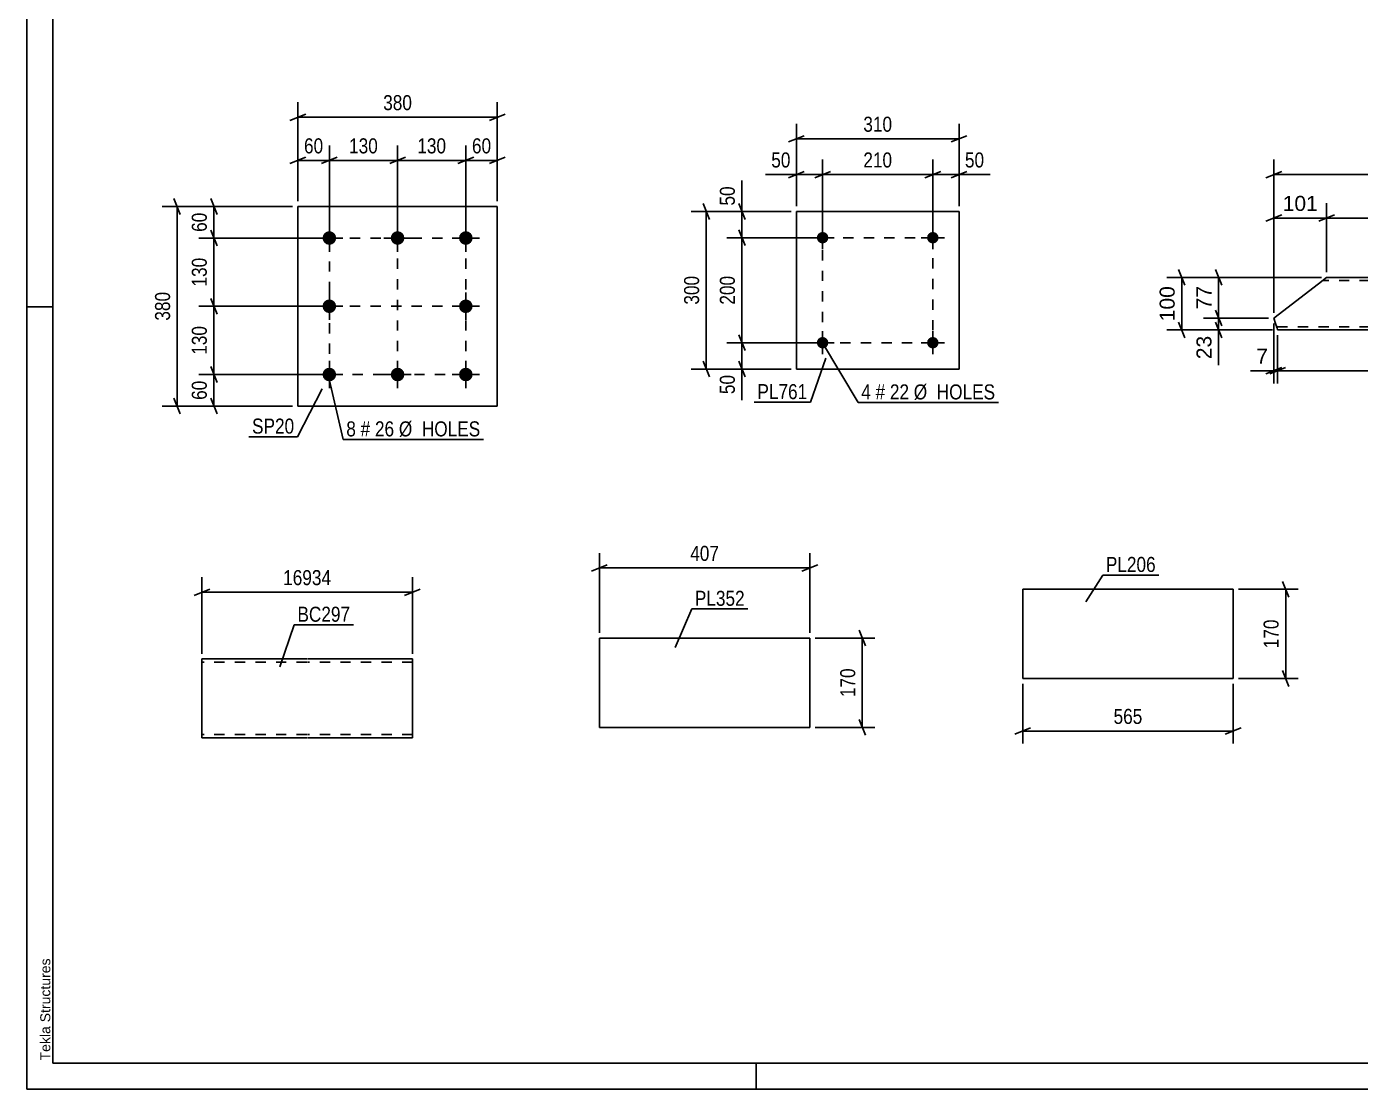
# Model space of a CAD drawing. Header units: millimetres. Extents: x 0 to 1189, y 0 to 841.
# Drawn here: x 0 to 254.1, y 0 to 202.4 of the extents above; entities that cross this region are included whole.
import ezdxf

# ---------------------------------------------------------------- set-up
doc = ezdxf.new("R2010")
doc.units = ezdxf.units.MM
doc.linetypes.add('DXK_LINE_DOT2', pattern=[3.9198, 1.9599, -1.9599])
doc.styles.add('Arial', font='ARIAL.TTF', dxfattribs={"height": 0.2})
doc.styles.add('Arial Narrow', font='ARIALN.TTF', dxfattribs={"height": 0.2})

# ---------------------------------------------------------------- blocks, each defined once
blk = doc.blocks.new('Unknown-203770571-1117')
at = {"color": 5, "linetype": 'Continuous'}
for p, q in [((0, 841), (0, 0)), ((5, 836), (5, 5)), ((5, 149), (0, 149)), ((5, 5), (1184, 5)), ((139, 0), (139, 5)), ((0, 0), (1189, 0))]:
    blk.add_line(p, q, dxfattribs=at)
at = {"color": 174, "linetype": 'Continuous', "style": 'Arial'}
blk.add_text('Tekla Structures', height=1.9102, rotation=90, dxfattribs=at).set_placement((4.5, 5.5))
blk = doc.blocks.new('Part-203770571-44621 - 44620')
at = {"color": 2, "linetype": 'Continuous'}
for p, q in [((246.12, 153.42), (237.63, 146.88)), ((247.68, 154.62), (246.12, 153.42)), ((267.68, 154.62), (247.68, 154.62)), ((293.02, 154.62), (267.78, 154.62)), ((294.54, 149.82), (293.02, 154.62)), ((294.54, 149.82), (287.78, 144.62)), ((237.63, 146.88), (237.96, 145.82)), ((238.23, 144.97), (237.96, 145.82)), ((238.32, 144.71), (238.23, 144.97)), ((238.34, 144.62), (238.32, 144.71)), ((267.68, 144.62), (238.34, 144.62)), ((287.78, 144.62), (267.78, 144.62))]:
    blk.add_line(p, q, dxfattribs=at)
at = {"color": 7, "linetype": 'DXK_LINE_DOT2'}
for p, q in [((247.68, 154.62), (246.72, 153.88)), ((267.68, 154.02), (246.9, 154.02)), ((293.21, 154.02), (267.78, 154.02)), ((238.11, 145.36), (237.96, 145.82)), ((238.23, 144.97), (238.14, 145.27)), ((267.68, 145.22), (238.15, 145.22)), ((288.56, 145.22), (267.78, 145.22))]:
    blk.add_line(p, q, dxfattribs=at)
blk = doc.blocks.new('Part-203770571-41173 - 41172')
at = {"color": 2, "linetype": 'Continuous'}
for p, q in [((33.39, 67.05), (33.39, 81.96)), ((33.39, 81.96), (53.39, 81.96)), ((53.49, 81.96), (73.49, 81.96)), ((73.49, 66.96), (73.49, 81.96)), ((33.39, 67.05), (33.39, 66.96)), ((33.39, 66.96), (53.39, 66.96)), ((53.49, 66.96), (73.49, 66.96))]:
    blk.add_line(p, q, dxfattribs=at)
at = {"color": 7, "linetype": 'DXK_LINE_DOT2'}
for p, q in [((53.39, 81.36), (33.39, 81.36)), ((73.49, 81.36), (53.49, 81.36)), ((33.39, 67.56), (33.39, 67.6)), ((53.39, 67.56), (33.39, 67.56)), ((73.49, 67.56), (53.49, 67.56)), ((73.49, 67.56), (73.49, 67.6))]:
    blk.add_line(p, q, dxfattribs=at)
blk = doc.blocks.new('Part-203770571-41190 - 41189')
at = {"color": 2, "linetype": 'Continuous'}
for p, q in [((51.67, 168.13), (51.67, 130.13)), ((51.67, 168.13), (89.67, 168.13)), ((89.67, 168.13), (89.67, 130.13)), ((51.67, 130.13), (89.67, 130.13))]:
    blk.add_line(p, q, dxfattribs=at)
blk = doc.blocks.new('Bolt-203770571-41191 - 41189')
at = {"linetype": 'Continuous'}
for points in [[(57.67, 163.43, -1), (57.67, 160.83, -1)], [(70.67, 163.43, -1), (70.67, 160.83, -1)], [(83.67, 163.43, -1), (83.67, 160.83, -1)], [(57.67, 150.43, -1), (57.67, 147.83, -1)], [(83.67, 150.43, -1), (83.67, 147.83, -1)], [(57.67, 137.43, -1), (57.67, 134.83, -1)], [(70.67, 137.43, -1), (70.67, 134.83, -1)], [(83.67, 137.43, -1), (83.67, 134.83, -1)]]:
    blk.add_hatch(color=1, dxfattribs=at).paths.add_polyline_path(points)
at = {"color": 1, "linetype": 'Continuous'}
for p, q in [((57.67, 164.73), (57.67, 159.53)), ((70.67, 164.73), (70.67, 159.53)), ((83.67, 164.73), (83.67, 159.53)), ((55.07, 162.13), (60.27, 162.13)), ((68.07, 162.13), (73.27, 162.13)), ((81.07, 162.13), (86.27, 162.13)), ((57.67, 151.73), (57.67, 146.53)), ((83.67, 151.73), (83.67, 146.53)), ((55.07, 149.13), (60.27, 149.13)), ((81.07, 149.13), (86.27, 149.13)), ((57.67, 138.73), (57.67, 133.53)), ((70.67, 138.73), (70.67, 133.53)), ((83.67, 138.73), (83.67, 133.53)), ((55.07, 136.13), (60.27, 136.13)), ((68.07, 136.13), (73.27, 136.13)), ((81.07, 136.13), (86.27, 136.13))]:
    blk.add_line(p, q, dxfattribs=at)
blk = doc.blocks.new('Part-203770571-41201 - 41200')
at = {"color": 2, "linetype": 'Continuous'}
for p, q in [((109.12, 85.93), (109.12, 68.93)), ((109.12, 85.93), (129.12, 85.93)), ((129.22, 85.93), (149.22, 85.93)), ((149.22, 85.93), (149.22, 68.93)), ((109.12, 68.93), (129.12, 68.93)), ((129.22, 68.93), (149.22, 68.93))]:
    blk.add_line(p, q, dxfattribs=at)
blk = doc.blocks.new('Part-203770571-41245 - 41244')
at = {"color": 2, "linetype": 'Continuous'}
for p, q in [((189.78, 95.24), (189.78, 78.24)), ((189.78, 95.24), (209.78, 95.24)), ((209.88, 95.24), (229.88, 95.24)), ((229.88, 95.24), (229.88, 78.24)), ((189.78, 78.24), (209.78, 78.24)), ((209.88, 78.24), (229.88, 78.24))]:
    blk.add_line(p, q, dxfattribs=at)
blk = doc.blocks.new('Part-203770571-41296 - 41295')
at = {"color": 2, "linetype": 'Continuous'}
for p, q in [((146.65, 167.18), (146.65, 137.18)), ((146.65, 167.18), (177.65, 167.18)), ((177.65, 167.18), (177.65, 137.18)), ((146.65, 137.18), (177.65, 137.18))]:
    blk.add_line(p, q, dxfattribs=at)
blk = doc.blocks.new('Bolt-203770571-41297 - 41295')
at = {"linetype": 'Continuous'}
for points in [[(152.75, 142.19, -1), (150.55, 142.19, -1)], [(173.75, 142.19, -1), (171.55, 142.19, -1)]]:
    blk.add_hatch(color=1, dxfattribs=at).paths.add_polyline_path(points)
at = {"color": 1, "linetype": 'Continuous'}
for p, q in [((151.65, 144.39), (151.65, 139.99)), ((172.65, 144.39), (172.65, 139.99)), ((149.45, 142.19), (153.85, 142.19)), ((170.45, 142.19), (174.85, 142.19))]:
    blk.add_line(p, q, dxfattribs=at)
blk = doc.blocks.new('Bolt-203770571-41298 - 41295')
at = {"linetype": 'Continuous'}
for points in [[(152.75, 162.19, -1), (150.55, 162.19, -1)], [(173.75, 162.19, -1), (171.55, 162.19, -1)]]:
    blk.add_hatch(color=1, dxfattribs=at).paths.add_polyline_path(points)
at = {"color": 1, "linetype": 'Continuous'}
for p, q in [((151.65, 164.39), (151.65, 159.99)), ((172.65, 164.39), (172.65, 159.99)), ((149.45, 162.19), (153.85, 162.19)), ((170.45, 162.19), (174.85, 162.19))]:
    blk.add_line(p, q, dxfattribs=at)
blk = doc.blocks.new('Rectangle-203770571-45723 - 41189')
at = {"color": 1, "linetype": 'DXK_LINE_DOT2'}
blk.add_lwpolyline([(57.67, 162.13), (83.67, 162.13), (83.67, 136.13), (57.67, 136.13), (57.67, 162.13)], close=True, dxfattribs=at)
blk = doc.blocks.new('Rectangle-203770571-45733 - 41295')
at = {"color": 1, "linetype": 'DXK_LINE_DOT2'}
blk.add_lwpolyline([(151.65, 162.19), (172.65, 162.19), (172.65, 142.19), (151.65, 142.19), (151.65, 162.19)], close=True, dxfattribs=at)
blk = doc.blocks.new('Line-203770571-46837 - 41189')
at = {"color": 1, "linetype": 'DXK_LINE_DOT2'}
blk.add_line((57.67, 149.13), (83.67, 149.13), dxfattribs=at)
blk = doc.blocks.new('Line-203770571-46844 - 41189')
at = {"color": 1, "linetype": 'DXK_LINE_DOT2'}
blk.add_line((70.67, 162.13), (70.67, 136.13), dxfattribs=at)
blk = doc.blocks.new('StraightDimension-203770571-46074 - 44620')
at = {"color": 7, "linetype": 'Continuous'}
for p, q in [((237.63, 147.88), (237.63, 177.06)), ((294.54, 150.82), (294.54, 177.06)), ((239.13, 174.81), (236.13, 173.61)), ((237.63, 174.21), (294.54, 174.21)), ((293.04, 173.61), (296.04, 174.81))]:
    blk.add_line(p, q, dxfattribs=at)
at = {"color": 0}
blk.add_wipeout([(271.13, 174.96), (271.13, 179.16), (261.03, 179.16), (261.03, 174.96)], dxfattribs=at)
at = {"color": 3, "style": 'Arial'}
blk.add_text('3112', height=2.865, dxfattribs=at).set_placement((261.63, 175.56))
blk = doc.blocks.new('StraightDimension-203770571-45880 - 44620')
at = {"color": 7, "linetype": 'Continuous'}
for p, q in [((226.5, 156.12), (227.7, 153.12)), ((246.68, 154.62), (224.25, 154.62)), ((227.1, 146.88), (227.1, 154.62)), ((227.7, 145.38), (226.5, 148.38)), ((236.63, 146.88), (224.25, 146.88))]:
    blk.add_line(p, q, dxfattribs=at)
at = {"color": 0}
blk.add_wipeout([(226.35, 153.57), (222.15, 153.57), (222.15, 147.93), (226.35, 147.93)], dxfattribs=at)
at = {"color": 3, "style": 'Arial'}
blk.add_text('77', height=2.865, rotation=90.0002, dxfattribs=at).set_placement((225.75, 148.53))
blk = doc.blocks.new('StraightDimension-203770571-45881 - 44620')
at = {"color": 7, "linetype": 'Continuous'}
for p, q in [((226.5, 148.38), (227.7, 145.38)), ((236.63, 146.88), (224.25, 146.88)), ((227.7, 143.12), (226.5, 146.12)), ((227.1, 144.62), (227.1, 146.88)), ((237.34, 144.62), (224.25, 144.62))]:
    blk.add_line(p, q, dxfattribs=at)
at = {"color": 0}
blk.add_wipeout([(226.35, 144.09), (222.15, 144.09), (222.15, 138.45), (226.35, 138.45)], dxfattribs=at)
at = {"color": 7, "linetype": 'Continuous'}
blk.add_line((227.1, 144.62), (227.1, 137.92), dxfattribs=at)
blk.add_line((227.1, 144.62), (227.1, 137.92), dxfattribs=at)
at = {"color": 3, "style": 'Arial'}
blk.add_text('23', height=2.865, rotation=90.0002, dxfattribs=at).set_placement((225.75, 139.05))
blk = doc.blocks.new('StraightDimension-203770571-45916 - 44620')
at = {"color": 7, "linetype": 'Continuous'}
for p, q in [((219.48, 156.12), (220.68, 153.12)), ((246.68, 154.62), (217.23, 154.62)), ((220.08, 144.62), (220.08, 154.62)), ((220.68, 143.12), (219.48, 146.12)), ((237.34, 144.62), (217.23, 144.62))]:
    blk.add_line(p, q, dxfattribs=at)
at = {"color": 0}
blk.add_wipeout([(219.33, 153.56), (215.13, 153.56), (215.13, 145.68), (219.33, 145.68)], dxfattribs=at)
at = {"color": 3, "style": 'Arial'}
blk.add_text('100', height=2.865, rotation=90.0002, dxfattribs=at).set_placement((218.73, 146.28))
blk = doc.blocks.new('StraightDimension-203770571-45998 - 44620')
at = {"color": 7, "linetype": 'Continuous'}
for p, q in [((247.68, 155.62), (247.68, 168.79)), ((293.02, 155.62), (293.02, 168.79)), ((249.18, 166.54), (246.18, 165.34)), ((247.68, 165.94), (293.02, 165.94)), ((291.52, 165.34), (294.52, 166.54))]:
    blk.add_line(p, q, dxfattribs=at)
at = {"color": 0}
blk.add_wipeout([(275.4, 166.69), (275.4, 170.89), (265.3, 170.89), (265.3, 166.69)], dxfattribs=at)
at = {"color": 3, "style": 'Arial'}
blk.add_text('2996', height=2.865, dxfattribs=at).set_placement((265.9, 167.29))
blk = doc.blocks.new('StraightDimension-203770571-46086 - 44620')
at = {"color": 7, "linetype": 'Continuous'}
for p, q in [((238.34, 143.62), (238.34, 134.44)), ((287.79, 143.62), (287.79, 134.44)), ((239.84, 137.44), (236.84, 136.24)), ((286.29, 136.24), (289.29, 137.44)), ((238.34, 136.84), (287.79, 136.84))]:
    blk.add_line(p, q, dxfattribs=at)
at = {"color": 0}
blk.add_wipeout([(268.11, 137.59), (268.11, 141.79), (258.02, 141.79), (258.02, 137.59)], dxfattribs=at)
at = {"color": 3, "style": 'Arial'}
blk.add_text('3037', height=2.865, dxfattribs=at).set_placement((258.62, 138.19))
blk = doc.blocks.new('StraightDimension-203770571-45999 - 44620')
at = {"color": 7, "linetype": 'Continuous'}
for p, q in [((237.63, 147.88), (237.63, 168.79)), ((247.68, 155.62), (247.68, 168.79)), ((236.13, 165.34), (239.13, 166.54)), ((237.63, 165.94), (247.68, 165.94)), ((249.18, 166.54), (246.18, 165.34))]:
    blk.add_line(p, q, dxfattribs=at)
at = {"color": 0}
blk.add_wipeout([(246.59, 166.69), (246.59, 170.89), (238.72, 170.89), (238.72, 166.69)], dxfattribs=at)
at = {"color": 3, "style": 'Arial'}
blk.add_text('101', height=2.865, dxfattribs=at).set_placement((239.32, 167.29))
blk = doc.blocks.new('StraightDimension-203770571-46087 - 44620')
at = {"color": 7, "linetype": 'Continuous'}
for p, q in [((237.63, 145.88), (237.63, 134.44)), ((238.34, 143.62), (238.34, 134.44)), ((236.13, 136.24), (239.13, 137.44)), ((239.84, 137.44), (236.84, 136.24)), ((237.63, 136.84), (238.34, 136.84))]:
    blk.add_line(p, q, dxfattribs=at)
at = {"color": 0}
blk.add_wipeout([(237.1, 137.59), (237.1, 141.79), (233.68, 141.79), (233.68, 137.59)], dxfattribs=at)
at = {"color": 7, "linetype": 'Continuous'}
blk.add_line((237.63, 136.84), (233.15, 136.84), dxfattribs=at)
blk.add_line((237.63, 136.84), (233.15, 136.84), dxfattribs=at)
at = {"color": 3, "style": 'Arial'}
blk.add_text('7', height=2.87, dxfattribs=at).set_placement((234.28, 138.19))
blk = doc.blocks.new('StraightDimension-203770571-41550 - 41172')
at = {"color": 7, "linetype": 'Continuous'}
for p, q in [((33.39, 82.96), (33.39, 97.52)), ((73.49, 82.96), (73.49, 97.52)), ((34.89, 95.27), (31.89, 94.07)), ((33.39, 94.67), (73.49, 94.67)), ((71.99, 94.07), (74.99, 95.27))]:
    blk.add_line(p, q, dxfattribs=at)
at = {"color": 0}
blk.add_wipeout([(58.61, 95.42), (58.61, 99.62), (48.27, 99.62), (48.27, 95.42)], dxfattribs=at)
at = {"color": 3, "style": 'Arial Narrow'}
blk.add_text('16934', height=2.863, dxfattribs=at).set_placement((48.87, 96.02))
blk = doc.blocks.new('StraightDimension-203770571-41577 - 41189')
at = {"color": 7, "linetype": 'Continuous'}
for p, q in [((51.67, 169.13), (51.67, 179.75)), ((57.67, 163.13), (57.67, 179.75)), ((50.17, 176.3), (53.17, 177.5)), ((51.67, 176.9), (57.67, 176.9)), ((59.17, 177.5), (56.17, 176.3))]:
    blk.add_line(p, q, dxfattribs=at)
at = {"color": 0}
blk.add_wipeout([(57.1, 177.65), (57.1, 181.85), (52.24, 181.85), (52.24, 177.65)], dxfattribs=at)
at = {"color": 3, "style": 'Arial Narrow'}
blk.add_text('60', height=2.863, dxfattribs=at).set_placement((52.84, 178.25))
blk = doc.blocks.new('StraightDimension-203770571-41554 - 41189')
at = {"color": 7, "linetype": 'Continuous'}
for p, q in [((50.67, 168.13), (32.82, 168.13)), ((35.07, 169.63), (36.27, 166.63)), ((35.67, 162.13), (35.67, 168.13)), ((36.27, 160.63), (35.07, 163.63)), ((56.67, 162.13), (32.82, 162.13))]:
    blk.add_line(p, q, dxfattribs=at)
at = {"color": 0}
blk.add_wipeout([(34.92, 167.56), (30.72, 167.56), (30.72, 162.7), (34.92, 162.7)], dxfattribs=at)
at = {"color": 3, "style": 'Arial Narrow'}
blk.add_text('60', height=2.863, rotation=90.0002, dxfattribs=at).set_placement((34.32, 163.3))
blk = doc.blocks.new('StraightDimension-203770571-41555 - 41189')
at = {"color": 7, "linetype": 'Continuous'}
for p, q in [((36.27, 160.63), (35.07, 163.63)), ((56.67, 162.13), (32.82, 162.13)), ((35.67, 149.13), (35.67, 162.13)), ((35.07, 150.63), (36.27, 147.63)), ((56.67, 149.13), (32.82, 149.13))]:
    blk.add_line(p, q, dxfattribs=at)
at = {"color": 0}
blk.add_wipeout([(34.92, 158.97), (30.72, 158.97), (30.72, 152.29), (34.92, 152.29)], dxfattribs=at)
at = {"color": 3, "style": 'Arial Narrow'}
blk.add_text('130', height=2.863, rotation=90.0002, dxfattribs=at).set_placement((34.32, 152.89))
blk = doc.blocks.new('StraightDimension-203770571-41556 - 41189')
at = {"color": 7, "linetype": 'Continuous'}
for p, q in [((36.27, 147.63), (35.07, 150.63)), ((56.67, 149.13), (32.82, 149.13)), ((35.67, 136.13), (35.67, 149.13)), ((35.07, 137.63), (36.27, 134.63)), ((56.67, 136.13), (32.82, 136.13))]:
    blk.add_line(p, q, dxfattribs=at)
at = {"color": 0}
blk.add_wipeout([(34.92, 145.97), (30.72, 145.97), (30.72, 139.29), (34.92, 139.29)], dxfattribs=at)
at = {"color": 3, "style": 'Arial Narrow'}
blk.add_text('130', height=2.863, rotation=90.0002, dxfattribs=at).set_placement((34.32, 139.89))
blk = doc.blocks.new('StraightDimension-203770571-41557 - 41189')
at = {"color": 7, "linetype": 'Continuous'}
for p, q in [((35.07, 137.63), (36.27, 134.63)), ((56.67, 136.13), (32.82, 136.13)), ((35.67, 130.13), (35.67, 136.13)), ((50.67, 130.13), (32.82, 130.13)), ((36.27, 128.63), (35.07, 131.63))]:
    blk.add_line(p, q, dxfattribs=at)
at = {"color": 0}
blk.add_wipeout([(34.92, 135.56), (30.72, 135.56), (30.72, 130.7), (34.92, 130.7)], dxfattribs=at)
at = {"color": 3, "style": 'Arial Narrow'}
blk.add_text('60', height=2.863, rotation=90.0002, dxfattribs=at).set_placement((34.32, 131.3))
blk = doc.blocks.new('StraightDimension-203770571-41570 - 41189')
at = {"color": 7, "linetype": 'Continuous'}
for p, q in [((50.67, 168.13), (25.82, 168.13)), ((29.27, 166.63), (28.07, 169.63)), ((28.67, 130.13), (28.67, 168.13)), ((50.67, 130.13), (25.82, 130.13)), ((28.07, 131.63), (29.27, 128.63))]:
    blk.add_line(p, q, dxfattribs=at)
at = {"color": 0}
blk.add_wipeout([(27.92, 152.47), (23.72, 152.47), (23.72, 145.79), (27.92, 145.79)], dxfattribs=at)
at = {"color": 3, "style": 'Arial Narrow'}
blk.add_text('380', height=2.863, rotation=90.0002, dxfattribs=at).set_placement((27.32, 146.39))
blk = doc.blocks.new('StraightDimension-203770571-41574 - 41189')
at = {"color": 7, "linetype": 'Continuous'}
for p, q in [((83.67, 163.13), (83.67, 179.75)), ((89.67, 169.13), (89.67, 179.75)), ((82.17, 176.3), (85.17, 177.5)), ((83.67, 176.9), (89.67, 176.9)), ((91.17, 177.5), (88.17, 176.3))]:
    blk.add_line(p, q, dxfattribs=at)
at = {"color": 0}
blk.add_wipeout([(89.1, 177.65), (89.1, 181.85), (84.24, 181.85), (84.24, 177.65)], dxfattribs=at)
at = {"color": 3, "style": 'Arial Narrow'}
blk.add_text('60', height=2.863, dxfattribs=at).set_placement((84.84, 178.25))
blk = doc.blocks.new('StraightDimension-203770571-41575 - 41189')
at = {"color": 7, "linetype": 'Continuous'}
for p, q in [((70.67, 163.13), (70.67, 179.75)), ((83.67, 163.13), (83.67, 179.75)), ((72.17, 177.5), (69.17, 176.3)), ((70.67, 176.9), (83.67, 176.9)), ((82.17, 176.3), (85.17, 177.5))]:
    blk.add_line(p, q, dxfattribs=at)
at = {"color": 0}
blk.add_wipeout([(80.52, 177.65), (80.52, 181.85), (73.83, 181.85), (73.83, 177.65)], dxfattribs=at)
at = {"color": 3, "style": 'Arial Narrow'}
blk.add_text('130', height=2.863, dxfattribs=at).set_placement((74.43, 178.25))
blk = doc.blocks.new('StraightDimension-203770571-41576 - 41189')
at = {"color": 7, "linetype": 'Continuous'}
for p, q in [((57.67, 163.13), (57.67, 179.75)), ((70.67, 163.13), (70.67, 179.75)), ((59.17, 177.5), (56.17, 176.3)), ((57.67, 176.9), (70.67, 176.9)), ((69.17, 176.3), (72.17, 177.5))]:
    blk.add_line(p, q, dxfattribs=at)
at = {"color": 0}
blk.add_wipeout([(67.52, 177.65), (67.52, 181.85), (60.83, 181.85), (60.83, 177.65)], dxfattribs=at)
at = {"color": 3, "style": 'Arial Narrow'}
blk.add_text('130', height=2.863, dxfattribs=at).set_placement((61.43, 178.25))
blk = doc.blocks.new('StraightDimension-203770571-41590 - 41189')
at = {"color": 7, "linetype": 'Continuous'}
for p, q in [((53.17, 185.73), (50.17, 184.53)), ((51.67, 169.13), (51.67, 187.98)), ((88.17, 184.53), (91.17, 185.73)), ((89.67, 169.13), (89.67, 187.98)), ((51.67, 185.13), (89.67, 185.13))]:
    blk.add_line(p, q, dxfattribs=at)
at = {"color": 0}
blk.add_wipeout([(74.02, 185.88), (74.02, 190.08), (67.33, 190.08), (67.33, 185.88)], dxfattribs=at)
at = {"color": 3, "style": 'Arial Narrow'}
blk.add_text('380', height=2.863, dxfattribs=at).set_placement((67.93, 186.48))
blk = doc.blocks.new('StraightDimension-203770571-41598 - 41200')
at = {"color": 7, "linetype": 'Continuous'}
for p, q in [((109.12, 86.93), (109.12, 102.14)), ((149.22, 86.93), (149.22, 102.14)), ((110.62, 99.89), (107.62, 98.69)), ((109.12, 99.29), (149.22, 99.29)), ((147.72, 98.69), (150.72, 99.89))]:
    blk.add_line(p, q, dxfattribs=at)
at = {"color": 0}
blk.add_wipeout([(132.51, 100.04), (132.51, 104.24), (125.83, 104.24), (125.83, 100.04)], dxfattribs=at)
at = {"color": 3, "style": 'Arial Narrow'}
blk.add_text('407', height=2.863, dxfattribs=at).set_placement((126.43, 100.64))
blk = doc.blocks.new('StraightDimension-203770571-41594 - 41200')
at = {"color": 7, "linetype": 'Continuous'}
for p, q in [((159.82, 84.43), (158.62, 87.43)), ((150.22, 85.93), (161.62, 85.93)), ((159.22, 68.93), (159.22, 85.93)), ((150.22, 68.93), (161.62, 68.93)), ((158.62, 70.43), (159.82, 67.43))]:
    blk.add_line(p, q, dxfattribs=at)
at = {"color": 0}
blk.add_wipeout([(158.47, 80.77), (154.27, 80.77), (154.27, 74.09), (158.47, 74.09)], dxfattribs=at)
at = {"color": 3, "style": 'Arial Narrow'}
blk.add_text('170', height=2.863, rotation=90.0002, dxfattribs=at).set_placement((157.87, 74.69))
blk = doc.blocks.new('StraightDimension-203770571-41626 - 41244')
at = {"color": 7, "linetype": 'Continuous'}
for p, q in [((240.48, 93.74), (239.28, 96.74)), ((230.88, 95.24), (242.28, 95.24)), ((239.88, 78.24), (239.88, 95.24)), ((239.28, 79.74), (240.48, 76.74)), ((230.88, 78.24), (242.28, 78.24))]:
    blk.add_line(p, q, dxfattribs=at)
at = {"color": 0}
blk.add_wipeout([(239.13, 90.08), (234.93, 90.08), (234.93, 83.4), (239.13, 83.4)], dxfattribs=at)
at = {"color": 3, "style": 'Arial Narrow'}
blk.add_text('170', height=2.863, rotation=90.0002, dxfattribs=at).set_placement((238.53, 84))
blk = doc.blocks.new('StraightDimension-203770571-41630 - 41244')
at = {"color": 7, "linetype": 'Continuous'}
for p, q in [((189.78, 77.24), (189.78, 65.84)), ((229.88, 77.24), (229.88, 65.84)), ((191.28, 68.84), (188.28, 67.64)), ((228.38, 67.64), (231.38, 68.84)), ((189.78, 68.24), (229.88, 68.24))]:
    blk.add_line(p, q, dxfattribs=at)
at = {"color": 0}
blk.add_wipeout([(213.17, 68.99), (213.17, 73.19), (206.49, 73.19), (206.49, 68.99)], dxfattribs=at)
at = {"color": 3, "style": 'Arial Narrow'}
blk.add_text('565', height=2.863, dxfattribs=at).set_placement((207.09, 69.59))
blk = doc.blocks.new('StraightDimension-203770571-41650 - 41295')
at = {"color": 7, "linetype": 'Continuous'}
for p, q in [((135.68, 168.68), (136.88, 165.68)), ((145.65, 167.18), (133.43, 167.18)), ((136.28, 162.19), (136.28, 167.18)), ((136.88, 160.69), (135.68, 163.69)), ((150.65, 162.19), (133.43, 162.19))]:
    blk.add_line(p, q, dxfattribs=at)
at = {"color": 0}
blk.add_wipeout([(135.53, 172.57), (131.33, 172.57), (131.33, 167.71), (135.53, 167.71)], dxfattribs=at)
at = {"color": 7, "linetype": 'Continuous'}
blk.add_line((136.28, 167.18), (136.28, 173.09), dxfattribs=at)
blk.add_line((136.28, 167.18), (136.28, 173.09), dxfattribs=at)
at = {"color": 3, "style": 'Arial Narrow'}
blk.add_text('50', height=2.863, rotation=90.0002, dxfattribs=at).set_placement((134.93, 168.31))
blk = doc.blocks.new('StraightDimension-203770571-41651 - 41295')
at = {"color": 7, "linetype": 'Continuous'}
for p, q in [((136.88, 160.69), (135.68, 163.69)), ((150.65, 162.19), (133.43, 162.19)), ((136.28, 142.19), (136.28, 162.19)), ((135.68, 143.69), (136.88, 140.69)), ((150.65, 142.19), (133.43, 142.19))]:
    blk.add_line(p, q, dxfattribs=at)
at = {"color": 0}
blk.add_wipeout([(135.53, 155.53), (131.33, 155.53), (131.33, 148.84), (135.53, 148.84)], dxfattribs=at)
at = {"color": 3, "style": 'Arial Narrow'}
blk.add_text('200', height=2.863, rotation=90.0002, dxfattribs=at).set_placement((134.93, 149.44))
blk = doc.blocks.new('StraightDimension-203770571-41652 - 41295')
at = {"color": 7, "linetype": 'Continuous'}
for p, q in [((135.68, 143.69), (136.88, 140.69)), ((150.65, 142.19), (133.43, 142.19)), ((136.28, 137.18), (136.28, 142.19)), ((136.88, 135.68), (135.68, 138.68)), ((145.65, 137.18), (133.43, 137.18))]:
    blk.add_line(p, q, dxfattribs=at)
at = {"color": 0}
blk.add_wipeout([(135.53, 136.66), (131.33, 136.66), (131.33, 131.8), (135.53, 131.8)], dxfattribs=at)
at = {"color": 7, "linetype": 'Continuous'}
blk.add_line((136.28, 137.18), (136.28, 131.28), dxfattribs=at)
blk.add_line((136.28, 137.18), (136.28, 131.28), dxfattribs=at)
at = {"color": 3, "style": 'Arial Narrow'}
blk.add_text('50', height=2.863, rotation=90.0002, dxfattribs=at).set_placement((134.93, 132.4))
blk = doc.blocks.new('StraightDimension-203770571-41662 - 41295')
at = {"color": 7, "linetype": 'Continuous'}
for p, q in [((130.07, 165.68), (128.87, 168.68)), ((145.65, 167.18), (126.62, 167.18)), ((129.47, 137.18), (129.47, 167.18)), ((128.87, 138.68), (130.07, 135.68)), ((145.65, 137.18), (126.62, 137.18))]:
    blk.add_line(p, q, dxfattribs=at)
at = {"color": 0}
blk.add_wipeout([(128.72, 155.53), (124.52, 155.53), (124.52, 148.84), (128.72, 148.84)], dxfattribs=at)
at = {"color": 3, "style": 'Arial Narrow'}
blk.add_text('300', height=2.863, rotation=90.0002, dxfattribs=at).set_placement((128.12, 149.44))
blk = doc.blocks.new('StraightDimension-203770571-41682 - 41295')
at = {"color": 7, "linetype": 'Continuous'}
for p, q in [((146.65, 168.18), (146.65, 183.87)), ((177.65, 168.18), (177.65, 183.87)), ((148.15, 181.62), (145.15, 180.42)), ((146.65, 181.02), (177.65, 181.02)), ((176.15, 180.42), (179.15, 181.62))]:
    blk.add_line(p, q, dxfattribs=at)
at = {"color": 0}
blk.add_wipeout([(165.49, 181.77), (165.49, 185.97), (158.81, 185.97), (158.81, 181.77)], dxfattribs=at)
at = {"color": 3, "style": 'Arial Narrow'}
blk.add_text('310', height=2.863, dxfattribs=at).set_placement((159.41, 182.37))
blk = doc.blocks.new('StraightDimension-203770571-45835 - 41295')
at = {"color": 7, "linetype": 'Continuous'}
for p, q in [((172.65, 163.19), (172.65, 177.06)), ((177.65, 168.18), (177.65, 177.06)), ((171.15, 173.61), (174.15, 174.81)), ((172.65, 174.21), (177.65, 174.21)), ((179.15, 174.81), (176.15, 173.61))]:
    blk.add_line(p, q, dxfattribs=at)
at = {"color": 0}
blk.add_wipeout([(183.03, 174.96), (183.03, 179.16), (178.17, 179.16), (178.17, 174.96)], dxfattribs=at)
at = {"color": 7, "linetype": 'Continuous'}
blk.add_line((177.65, 174.21), (183.55, 174.21), dxfattribs=at)
blk.add_line((177.65, 174.21), (183.55, 174.21), dxfattribs=at)
at = {"color": 3, "style": 'Arial Narrow'}
blk.add_text('50', height=2.863, dxfattribs=at).set_placement((178.77, 175.56))
blk = doc.blocks.new('StraightDimension-203770571-45836 - 41295')
at = {"color": 7, "linetype": 'Continuous'}
for p, q in [((151.65, 163.19), (151.65, 177.06)), ((172.65, 163.19), (172.65, 177.06)), ((153.15, 174.81), (150.15, 173.61)), ((151.65, 174.21), (172.65, 174.21)), ((171.15, 173.61), (174.15, 174.81))]:
    blk.add_line(p, q, dxfattribs=at)
at = {"color": 0}
blk.add_wipeout([(165.49, 174.96), (165.49, 179.16), (158.81, 179.16), (158.81, 174.96)], dxfattribs=at)
at = {"color": 3, "style": 'Arial Narrow'}
blk.add_text('210', height=2.863, dxfattribs=at).set_placement((159.41, 175.56))
blk = doc.blocks.new('StraightDimension-203770571-45837 - 41295')
at = {"color": 7, "linetype": 'Continuous'}
for p, q in [((146.65, 168.18), (146.65, 177.06)), ((151.65, 163.19), (151.65, 177.06)), ((145.15, 173.61), (148.15, 174.81)), ((146.65, 174.21), (151.65, 174.21)), ((153.15, 174.81), (150.15, 173.61))]:
    blk.add_line(p, q, dxfattribs=at)
at = {"color": 0}
blk.add_wipeout([(146.12, 174.96), (146.12, 179.16), (141.27, 179.16), (141.27, 174.96)], dxfattribs=at)
at = {"color": 7, "linetype": 'Continuous'}
blk.add_line((146.65, 174.21), (140.74, 174.21), dxfattribs=at)
blk.add_line((146.65, 174.21), (140.74, 174.21), dxfattribs=at)
at = {"color": 3, "style": 'Arial Narrow'}
blk.add_text('50', height=2.863, dxfattribs=at).set_placement((141.87, 175.56))
blk = doc.blocks.new('Mark-203770571-42217 - 41172')
at = {"color": 0}
blk.add_wipeout([(61.64, 89.05), (61.64, 92.05), (51.59, 92.05), (51.59, 89.05)], dxfattribs=at)
blk.add_wipeout([(61.64, 89.05), (61.64, 92.05), (51.59, 92.05), (51.59, 89.05)], dxfattribs=at)
at = {"color": 30, "linetype": 'Continuous'}
for p, q in [((48.22, 80.48), (50.99, 88.45)), ((50.99, 88.45), (62.24, 88.45))]:
    blk.add_line(p, q, dxfattribs=at)
at = {"color": 3, "style": 'Arial Narrow'}
blk.add_text('BC297', height=2.863, dxfattribs=at).set_placement((51.59, 89.05))
blk = doc.blocks.new('Mark-203770571-42220 - 41189')
at = {"color": 0}
blk.add_wipeout([(50.98, 124.88), (50.98, 127.88), (42.94, 127.88), (42.94, 124.88)], dxfattribs=at)
blk.add_wipeout([(50.98, 124.88), (50.98, 127.88), (42.94, 127.88), (42.94, 124.88)], dxfattribs=at)
at = {"color": 30, "linetype": 'Continuous'}
for p in [(56.28, 133.4), (42.34, 124.28)]:
    blk.add_line(p, (51.58, 124.28), dxfattribs=at)
at = {"color": 3, "style": 'Arial Narrow'}
blk.add_text('SP20', height=2.863, dxfattribs=at).set_placement((42.94, 124.88))
blk = doc.blocks.new('Mark-203770571-42223 - 41189')
at = {"color": 0}
blk.add_wipeout([(62.73, 124.35), (62.73, 127.35), (60.9, 127.35), (60.9, 124.35)], dxfattribs=at)
blk.add_wipeout([(62.73, 124.35), (62.73, 127.35), (60.9, 127.35), (60.9, 124.35)], dxfattribs=at)
at = {"color": 7, "linetype": 'Continuous'}
blk.add_line((57.47, 136.07), (60.3, 123.75), dxfattribs=at)
at = {"color": 0}
blk.add_wipeout([(65.46, 124.35), (65.46, 127.35), (63.63, 127.35), (63.63, 124.35)], dxfattribs=at)
blk.add_wipeout([(65.46, 124.35), (65.46, 127.35), (63.63, 127.35), (63.63, 124.35)], dxfattribs=at)
at = {"color": 3, "style": 'Arial Narrow'}
blk.add_text('8', height=2.86, dxfattribs=at).set_placement((60.9, 124.35))
at = {"color": 0}
blk.add_wipeout([(70.02, 124.35), (70.02, 127.35), (66.36, 127.35), (66.36, 124.35)], dxfattribs=at)
blk.add_wipeout([(70.02, 124.35), (70.02, 127.35), (66.36, 127.35), (66.36, 124.35)], dxfattribs=at)
at = {"color": 3, "style": 'Arial Narrow'}
blk.add_text('#', height=2.86, dxfattribs=at).set_placement((63.63, 124.35))
at = {"color": 0}
blk.add_wipeout([(86.44, 124.35), (86.44, 127.35), (70.92, 127.35), (70.92, 124.35)], dxfattribs=at)
blk.add_wipeout([(86.44, 124.35), (86.44, 127.35), (70.92, 127.35), (70.92, 124.35)], dxfattribs=at)
at = {"color": 7, "linetype": 'Continuous'}
blk.add_line((60.3, 123.75), (87.04, 123.75), dxfattribs=at)
at = {"color": 3, "style": 'Arial Narrow'}
for s, p in [('26', (66.36, 124.35)), ('Ø  HOLES', (70.92, 124.35))]:
    blk.add_text(s, height=2.863, dxfattribs=at).set_placement(p)
blk = doc.blocks.new('Mark-203770571-42224 - 41200')
at = {"color": 0}
blk.add_wipeout([(136.81, 92.08), (136.81, 95.08), (127.31, 95.08), (127.31, 92.08)], dxfattribs=at)
blk.add_wipeout([(136.81, 92.08), (136.81, 95.08), (127.31, 95.08), (127.31, 92.08)], dxfattribs=at)
at = {"color": 30, "linetype": 'Continuous'}
for p, q in [((123.57, 84.13), (126.71, 91.48)), ((126.71, 91.48), (137.41, 91.48))]:
    blk.add_line(p, q, dxfattribs=at)
at = {"color": 3, "style": 'Arial Narrow'}
blk.add_text('PL352', height=2.863, dxfattribs=at).set_placement((127.31, 92.08))
blk = doc.blocks.new('Mark-203770571-42236 - 41244')
at = {"color": 0}
blk.add_wipeout([(215.12, 98.53), (215.12, 101.53), (205.62, 101.53), (205.62, 98.53)], dxfattribs=at)
blk.add_wipeout([(215.12, 98.53), (215.12, 101.53), (205.62, 101.53), (205.62, 98.53)], dxfattribs=at)
at = {"color": 30, "linetype": 'Continuous'}
for p, q in [((201.8, 92.85), (205.02, 97.93)), ((205.02, 97.93), (215.72, 97.93))]:
    blk.add_line(p, q, dxfattribs=at)
at = {"color": 3, "style": 'Arial Narrow'}
blk.add_text('PL206', height=2.863, dxfattribs=at).set_placement((205.62, 98.53))
blk = doc.blocks.new('Mark-203770571-42248 - 41295')
at = {"color": 0}
blk.add_wipeout([(148.74, 131.44), (148.74, 134.44), (139.23, 134.44), (139.23, 131.44)], dxfattribs=at)
blk.add_wipeout([(148.74, 131.44), (148.74, 134.44), (139.23, 134.44), (139.23, 131.44)], dxfattribs=at)
at = {"color": 30, "linetype": 'Continuous'}
for p in [(152.29, 139.23), (138.63, 130.84)]:
    blk.add_line(p, (149.34, 130.84), dxfattribs=at)
at = {"color": 3, "style": 'Arial Narrow'}
blk.add_text('PL761', height=2.863, dxfattribs=at).set_placement((139.23, 131.44))
blk = doc.blocks.new('MarkSet-203770571-45756 - 41295')
at = {"color": 0}
blk.add_wipeout([(160.84, 131.39), (160.84, 134.39), (159.01, 134.39), (159.01, 131.39)], dxfattribs=at)
blk.add_wipeout([(160.84, 131.39), (160.84, 134.39), (159.01, 134.39), (159.01, 131.39)], dxfattribs=at)
at = {"color": 7, "linetype": 'Continuous'}
blk.add_line((151.65, 142.19), (158.41, 130.79), dxfattribs=at)
at = {"color": 0}
blk.add_wipeout([(163.57, 131.39), (163.57, 134.39), (161.74, 134.39), (161.74, 131.39)], dxfattribs=at)
blk.add_wipeout([(163.57, 131.39), (163.57, 134.39), (161.74, 134.39), (161.74, 131.39)], dxfattribs=at)
at = {"color": 3, "style": 'Arial Narrow'}
blk.add_text('4', height=2.86, dxfattribs=at).set_placement((159.01, 131.39))
at = {"color": 0}
blk.add_wipeout([(168.12, 131.39), (168.12, 134.39), (164.47, 134.39), (164.47, 131.39)], dxfattribs=at)
blk.add_wipeout([(168.12, 131.39), (168.12, 134.39), (164.47, 134.39), (164.47, 131.39)], dxfattribs=at)
at = {"color": 3, "style": 'Arial Narrow'}
blk.add_text('#', height=2.86, dxfattribs=at).set_placement((161.74, 131.39))
at = {"color": 0}
blk.add_wipeout([(184.55, 131.39), (184.55, 134.39), (169.02, 134.39), (169.02, 131.39)], dxfattribs=at)
blk.add_wipeout([(184.55, 131.39), (184.55, 134.39), (169.02, 134.39), (169.02, 131.39)], dxfattribs=at)
at = {"color": 7, "linetype": 'Continuous'}
blk.add_line((158.41, 130.79), (185.15, 130.79), dxfattribs=at)
at = {"color": 3, "style": 'Arial Narrow'}
for s, p in [('22', (164.47, 131.39)), ('Ø  HOLES', (169.02, 131.39))]:
    blk.add_text(s, height=2.863, dxfattribs=at).set_placement(p)

msp = doc.modelspace()

# ---------------------------------------------------------------- block references
for name in ['Unknown-203770571-1117', 'Part-203770571-41190 - 41189', 'Part-203770571-41296 - 41295', 'Bolt-203770571-41191 - 41189', 'Bolt-203770571-41298 - 41295', 'Rectangle-203770571-45723 - 41189', 'Line-203770571-46844 - 41189', 'Rectangle-203770571-45733 - 41295', 'Part-203770571-44621 - 44620', 'Line-203770571-46837 - 41189', 'Bolt-203770571-41297 - 41295', 'Part-203770571-41245 - 41244', 'Part-203770571-41201 - 41200', 'Part-203770571-41173 - 41172']:
    msp.add_blockref(name, (0, 0))

# ---------------------------------------------------------------- next in the draw order: block references
for name in ['StraightDimension-203770571-41577 - 41189', 'StraightDimension-203770571-41574 - 41189', 'StraightDimension-203770571-46074 - 44620', 'StraightDimension-203770571-41650 - 41295', 'StraightDimension-203770571-41598 - 41200', 'StraightDimension-203770571-41550 - 41172', 'Mark-203770571-42236 - 41244', 'StraightDimension-203770571-41626 - 41244']:
    msp.add_blockref(name, (0, 0))

# ---------------------------------------------------------------- next in the draw order: block references
for name in ['StraightDimension-203770571-41575 - 41189', 'StraightDimension-203770571-41554 - 41189', 'StraightDimension-203770571-41651 - 41295', 'StraightDimension-203770571-45880 - 44620', 'Mark-203770571-42224 - 41200', 'Mark-203770571-42217 - 41172', 'StraightDimension-203770571-41594 - 41200', 'StraightDimension-203770571-41630 - 41244']:
    msp.add_blockref(name, (0, 0))

# ---------------------------------------------------------------- next in the draw order: block references
for name in ['StraightDimension-203770571-41555 - 41189', 'StraightDimension-203770571-45881 - 44620', 'StraightDimension-203770571-41652 - 41295']:
    msp.add_blockref(name, (0, 0))

# ---------------------------------------------------------------- next in the draw order: block references
for name in ['StraightDimension-203770571-41576 - 41189', 'StraightDimension-203770571-41662 - 41295', 'StraightDimension-203770571-45916 - 44620', 'StraightDimension-203770571-41556 - 41189']:
    msp.add_blockref(name, (0, 0))

# ---------------------------------------------------------------- next in the draw order: block references
for name in ['StraightDimension-203770571-41682 - 41295', 'StraightDimension-203770571-45998 - 44620', 'StraightDimension-203770571-46086 - 44620', 'StraightDimension-203770571-41557 - 41189', 'Mark-203770571-42248 - 41295']:
    msp.add_blockref(name, (0, 0))

# ---------------------------------------------------------------- next in the draw order: block references
for name in ['StraightDimension-203770571-45835 - 41295', 'StraightDimension-203770571-45999 - 44620', 'StraightDimension-203770571-41570 - 41189', 'StraightDimension-203770571-46087 - 44620', 'MarkSet-203770571-45756 - 41295']:
    msp.add_blockref(name, (0, 0))

# ---------------------------------------------------------------- next in the draw order: block references
for name in ['StraightDimension-203770571-41590 - 41189', 'StraightDimension-203770571-45836 - 41295', 'Mark-203770571-42220 - 41189']:
    msp.add_blockref(name, (0, 0))

# ---------------------------------------------------------------- next in the draw order: block references
for name in ['StraightDimension-203770571-45837 - 41295', 'Mark-203770571-42223 - 41189']:
    msp.add_blockref(name, (0, 0))

doc.saveas('drawing.dxf')
